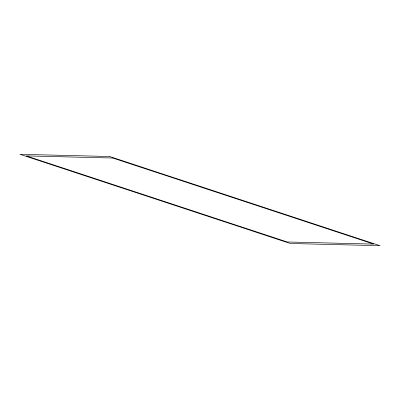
<?xml version="1.0" encoding="UTF-8"?>
<svg xmlns="http://www.w3.org/2000/svg" width="400" height="400" viewBox="0 0 400 400"><rect width="100%" height="100%" fill="white"/><g stroke="black" fill="none" stroke-linecap="round" stroke-linejoin="round"><path stroke-width="0.6" d="M109.655 156.505L20 154.315L290.345 243.495L380 245.685L109.655 156.505M112.8 158.02L26.265 155.905L287.2 241.98L373.735 244.095L112.8 158.02"/></g></svg>
